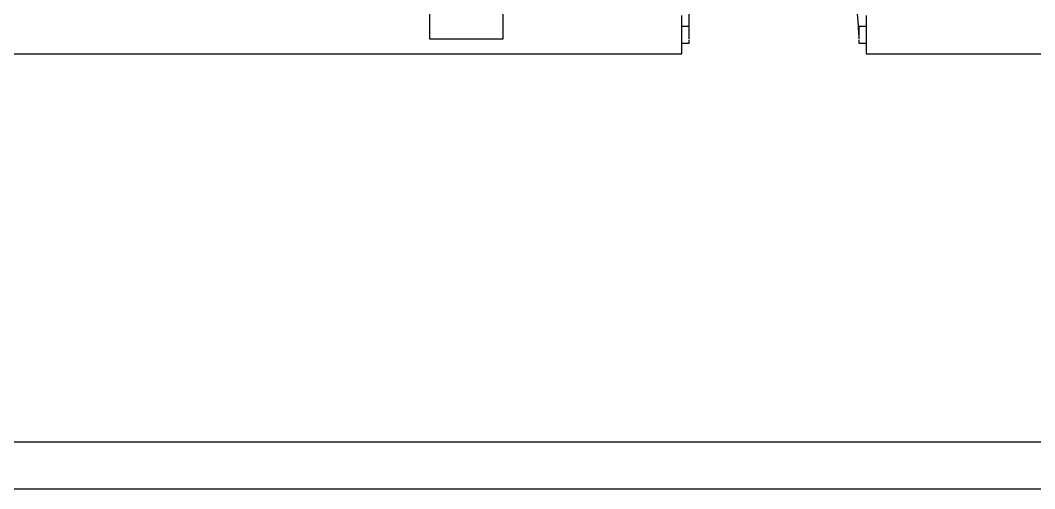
# Model space of a CAD drawing. Extents: x 14785 to 50894, y -3296 to 56414.
# Drawn here: x 30440 to 35947, y -516 to 2025 of the extents above; entities that cross this region are included whole.
import ezdxf

# ---------------------------------------------------------------- set-up
doc = ezdxf.new("R2010")
doc.units = 0
doc.header["$MEASUREMENT"] = 0
for name, color, linetype in [('A-Column__Concrete', 7, 'CONTINUOUS'), ('A-Door', 252, 'CONTINUOUS'), ('A-Wall__Brick', 7, 'CONTINUOUS'), ('A-Wall__Stud', 252, 'CONTINUOUS')]:
    doc.layers.add(name, color=color, linetype=linetype)

msp = doc.modelspace()

# ---------------------------------------------------------------- linework, layer by layer
at = {"layer": 'A-Column__Concrete'}
for p, q in [((32662.1, 2723.9), (32662.1, 1923.9)), ((33062.1, 1923.9), (33062.1, 2723.9)), ((32662.1, 1923.9), (33062.1, 1923.9))]:
    msp.add_line(p, q, dxfattribs=at)
at = {"layer": 'A-Door'}
for p, q in [((34072.1, 1947.4), (34072.1, 2867.4)), ((34072.1, 1991.4), (34032.1, 1991.4)), ((34072.1, 1923.9), (34072.1, 1991.4)), ((35032.1, 1991.4), (34992.1, 1991.4)), ((34992.1, 1991.4), (34992.1, 1923.9)), ((34032.1, 1901.4), (34072.1, 1901.4)), ((34072.1, 1901.4), (34072.1, 1918.9)), ((34992.1, 1918.9), (34992.1, 1901.4)), ((34992.1, 1901.4), (35032.1, 1901.4))]:
    msp.add_line(p, q, dxfattribs=at)
at = {"layer": 'A-Door', "color": 252}
msp.add_arc((34072.1, 1947.4), 920, 0, 90, dxfattribs=at)
at = {"layer": 'A-Wall__Brick'}
for p, q in [((34032.1, 1842.4), (34032.1, 2050.4)), ((35032.1, 2050.4), (35032.1, 1842.4)), ((27599.1, 1842.4), (34032.1, 1842.4)), ((35032.1, 1842.4), (36002.1, 1842.4))]:
    msp.add_line(p, q, dxfattribs=at)
at = {"layer": 'A-Wall__Stud'}
for p, q in [((47642.1, -263.7), (22094.5, -263.7)), ((21842.1, -516.1), (47642.1, -516.1))]:
    msp.add_line(p, q, dxfattribs=at)

doc.saveas('drawing.dxf')
